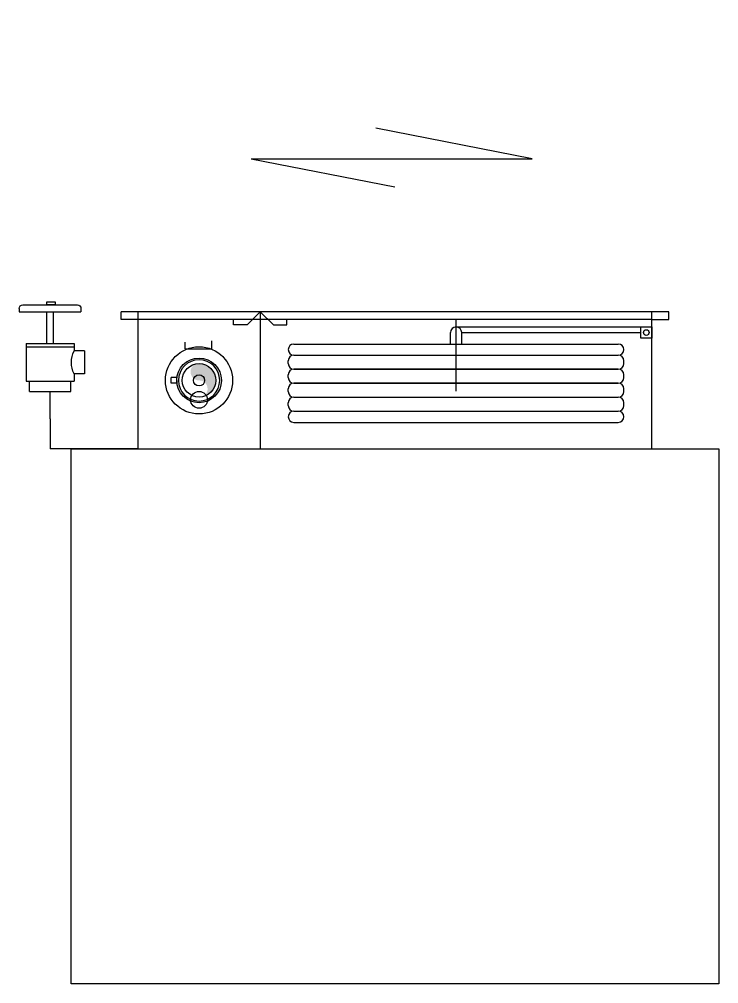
# Model space of a CAD drawing. Extents: x 2698 to 184165, y 3805 to 33846.
# Drawn here: x 162581.3 to 162683.3, y 30029 to 30169.7 of the extents above; entities that cross this region are included whole.
import ezdxf
from ezdxf.lldxf.tags import DXFTag

# ---------------------------------------------------------------- set-up
doc = ezdxf.new("R2010")
doc.units = 0
doc.header["$LTSCALE"] = 2
doc.layers.get('0').update_dxf_attribs({"color": 252, "linetype": 'CONTINUOUS'})
for name, color, linetype in [('_MCA-0', 7, 'CONTINUOUS'), ('_MCA-Y-ANA HAT-SU', 3, 'YANGIN_HATTI'), ('_MCA-Y-EKİPMAN', 3, 'CONTINUOUS'), ('_MCA-Y-YANGIN-VANASI', 7, 'CONTINUOUS'), ('Kolon', 52, 'CONTINUOUS'), ('Planogram', 252, 'CONTINUOUS')]:
    doc.layers.add(name, color=color, linetype=linetype)
doc.layers.add('_MCA-0-MIM', color=252, linetype='CONTINUOUS', lineweight=18)
doc.styles.add('_MCA-LT', font='txt.shx')
doc.styles.get("Standard").update_dxf_attribs({"font": 'arial.ttf'})
tags = doc.linetypes.add('YANGIN_HATTI', pattern='A,40,-4,["Y",_MCA-LT,S=8,R=0,X=0,Y=-4],-9.5', length=53.5).pattern_tags.tags
tags[6] = DXFTag(74, 10)

# ---------------------------------------------------------------- blocks, each defined once
blk = doc.blocks.new('ZEMİN KAT')
at = {"layer": 'Kolon'}
blk.add_lwpolyline([(170015.3793604366, 30029.03206762701), (170015.3793604366, 30107.03206762701), (170109.8793604366, 30107.03206762701), (170109.8793604366, 30029.03206762701)], close=True, dxfattribs=at)
for tag, p in [('PLN_ID', (172923.0705986883, 31560.20510298653)), ('FORMAT', (174194.7527334607, 31176.89567549942)), ('UNITE_SAYISI', (174194.946903451, 31176.65296312985)), ('PLANOGRAM_ADI', (174195.2761757137, 31176.24048965585)), ('GRUP', (174195.1125456964, 31176.44025706044)), ('PLN_ID', (173932.9621270021, 31088.79795842978)), ('FORMAT', (173764.0303026156, 30846.26923642746)), ('UNITE_SAYISI', (173764.2244726059, 30846.02652405789)), ('PLANOGRAM_ADI', (173764.5537448685, 30845.6140505839)), ('GRUP', (173764.3901148512, 30845.81381798848)), ('PLN_ID', (173765.4313628259, 30824.23161777183)), ('PLN_ID', (173999.9017190023, 30002.65638185903)), ('UNITE_SAYISI', (170580.7787419145, 29917.2411875387)), ('FORMAT', (170580.5845719242, 29917.48389990828)), ('GRUP', (170580.9443841598, 29917.02848146929)), ('PLANOGRAM_ADI', (170581.1080141771, 29916.82871406471)), ('PLN_ID', (170581.9856321345, 29895.44628125265)), ('FORMAT', (169488.7717249829, 29510.59038046534)), ('UNITE_SAYISI', (169488.9658949732, 29510.34766809577)), ('GRUP', (169489.1315372185, 29510.13496202636)), ('PLANOGRAM_ADI', (169489.2951672358, 29509.93519462178)), ('PLN_ID', (169490.1727851932, 29488.55276180971)), ('FORMAT', (173143.4120561037, 29324.40073953641)), ('UNITE_SAYISI', (173143.606226094, 29324.15802716684)), ('PLANOGRAM_ADI', (173143.9354983566, 29323.74555369284)), ('GRUP', (173143.7718683393, 29323.94532109742)), ('PLN_ID', (173144.813116314, 29302.36312088078))]:
    blk.add_attdef(tag, p, '', height=0.1619734869881105, rotation=35.4182347931844)
at = {"color": 252}
for tag, p in [('FORMAT', (173517.6264192943, 30361.88326951817)), ('UNITE_SAYISI', (173517.8205892846, 30361.6405571486)), ('GRUP', (173517.9862315299, 30361.42785107918)), ('PLANOGRAM_ADI', (173518.1498615472, 30361.2280836746)), ('PLN_ID', (173519.0274795046, 30339.84565086254)), ('FORMAT', (174014.7086183835, 29571.21587738205)), ('UNITE_SAYISI', (174014.9027883738, 29570.97316501247)), ('GRUP', (174015.0684306191, 29570.76045894306)), ('PLANOGRAM_ADI', (174015.2320606365, 29570.56069153848)), ('PLN_ID', (174016.1096785938, 29549.17825872642))]:
    blk.add_attdef(tag, p, '', height=0.1619734869881105, rotation=35.4182347931844, dxfattribs=at)
at = {"layer": 'Planogram'}
for tag, p, height, rotation in [('YUKSEKLIK', (172905.048512624, 31699.57273929168), 0.5, 180), ('YUKSEKLIK', (173410.048512624, 31699.57273929168), 0.5, 180), ('UZUNLUK', (172905.048512624, 31698.57273929168), 0.5, 180), ('UZUNLUK', (173410.048512624, 31698.57273929168), 0.5, 180), ('KULLANIM', (172905.048512624, 31696.57273929168), 0.5, 180), ('DERINLIK', (172905.048512624, 31697.57273929168), 0.5, 180), ('KULLANIM', (173410.048512624, 31696.57273929168), 0.5, 180), ('DERINLIK', (173410.048512624, 31697.57273929168), 0.5, 180), ('KULLANIM_SEKLI', (172905.048512624, 31695.57273929168), 0.5, 180), ('KULLANIM_SEKLI', (173410.048512624, 31695.57273929168), 0.5, 180), ('KAPAK', (172905.048512624, 31693.57273929168), 0.5, 180), ('YAPI', (172905.048512624, 31694.57273929168), 0.5, 180), ('KAPAK', (173410.048512624, 31693.57273929168), 0.5, 180), ('YAPI', (173410.048512624, 31694.57273929168), 0.5, 180), ('ALT_TANIM', (172905.048512624, 31692.57273929168), 0.5, 180), ('ALT_TANIM', (173410.048512624, 31692.57273929168), 0.5, 180), ('ALT_TIP', (172905.048512624, 31690.57273929168), 0.5, 180), ('TANIM', (172905.048512624, 31691.57273929168), 0.5, 180), ('ALT_TIP', (173410.048512624, 31690.57273929168), 0.5, 180), ('TANIM', (173410.048512624, 31691.57273929168), 0.5, 180), ('TIP', (172905.048512624, 31689.57273929168), 0.5, 180), ('TIP', (173410.048512624, 31689.57273929168), 0.5, 180), ('ALAN', (172905.048512624, 31688.57273929168), 0.5, 180), ('ALAN', (173410.048512624, 31688.57273929168), 0.5, 180), ('KILITLI', (172905.048512624, 31687.57273929168), 0.1, 180), ('KILITLI', (173410.048512624, 31687.57273929168), 0.1, 180), ('YUKSEKLIK', (173413.3907332091, 31616), 0.5, 270), ('UZUNLUK', (173414.3907332091, 31616), 0.5, 270), ('DERINLIK', (173415.3907332091, 31616), 0.5, 270), ('KULLANIM', (173416.3907332091, 31616), 0.5, 270), ('KULLANIM_SEKLI', (173417.3907332091, 31616), 0.5, 270), ('YAPI', (173418.3907332091, 31616), 0.5, 270), ('KAPAK', (173419.3907332091, 31616), 0.5, 270), ('ALT_TANIM', (173420.3907332091, 31616), 0.5, 270), ('TANIM', (173421.3907332091, 31616), 0.5, 270), ('ALT_TIP', (173422.3907332091, 31616), 0.5, 270), ('TIP', (173423.3907332091, 31616), 0.5, 270), ('ALAN', (173424.3907332091, 31616), 0.5, 270), ('KILITLI', (173425.3907332091, 31616), 0.1, 270), ('YUKSEKLIK', (173511.9797668744, 31599.42496370884), 0.5, 180), ('YUKSEKLIK', (174141.9797668744, 31599.42496370884), 0.5, 180), ('UZUNLUK', (173511.9797668744, 31598.42496370884), 0.5, 180), ('UZUNLUK', (174141.9797668744, 31598.42496370884), 0.5, 180), ('KULLANIM', (173511.9797668744, 31596.42496370884), 0.5, 180), ('DERINLIK', (173511.9797668744, 31597.42496370884), 0.5, 180), ('KULLANIM', (174141.9797668744, 31596.42496370884), 0.5, 180), ('DERINLIK', (174141.9797668744, 31597.42496370884), 0.5, 180), ('KULLANIM_SEKLI', (173511.9797668744, 31595.42496370884), 0.5, 180), ('KULLANIM_SEKLI', (174141.9797668744, 31595.42496370884), 0.5, 180), ('YAPI', (173511.9797668744, 31594.42496370884), 0.5, 180), ('YAPI', (174141.9797668744, 31594.42496370884), 0.5, 180), ('ALT_TANIM', (173511.9797668744, 31592.42496370884), 0.5, 180), ('KAPAK', (173511.9797668744, 31593.42496370884), 0.5, 180), ('ALT_TANIM', (174141.9797668744, 31592.42496370884), 0.5, 180), ('KAPAK', (174141.9797668744, 31593.42496370884), 0.5, 180), ('TANIM', (173511.9797668744, 31591.42496370884), 0.5, 180), ('TANIM', (174141.9797668744, 31591.42496370884), 0.5, 180), ('ALT_TIP', (173511.9797668744, 31590.42496370884), 0.5, 180), ('TIP', (173511.9797668744, 31589.42496370884), 0.5, 180), ('ALT_TIP', (174141.9797668744, 31590.42496370884), 0.5, 180), ('TIP', (174141.9797668744, 31589.42496370884), 0.5, 180), ('ALAN', (173511.9797668744, 31588.42496370884), 0.5, 180), ('ALAN', (174141.9797668744, 31588.42496370884), 0.5, 180), ('KILITLI', (173511.9797668744, 31587.42496370884), 0.1, 180), ('KILITLI', (174141.9797668744, 31587.42496370884), 0.1, 180), ('YUKSEKLIK', (173413.3907332091, 31517), 0.5, 270), ('UZUNLUK', (173414.3907332091, 31517), 0.5, 270), ('DERINLIK', (173415.3907332091, 31517), 0.5, 270), ('KULLANIM', (173416.3907332091, 31517), 0.5, 270), ('KULLANIM_SEKLI', (173417.3907332091, 31517), 0.5, 270), ('YAPI', (173418.3907332091, 31517), 0.5, 270), ('KAPAK', (173419.3907332091, 31517), 0.5, 270), ('ALT_TANIM', (173420.3907332091, 31517), 0.5, 270), ('TANIM', (173421.3907332091, 31517), 0.5, 270), ('ALT_TIP', (173422.3907332091, 31517), 0.5, 270), ('TIP', (173423.3907332091, 31517), 0.5, 270), ('ALAN', (173424.3907332091, 31517), 0.5, 270), ('KILITLI', (173425.3907332091, 31517), 0.1, 270), ('YUKSEKLIK', (174167.3238563715, 31514.10552433787), 0.5, 270), ('UZUNLUK', (174168.3238563715, 31514.10552433787), 0.5, 270), ('DERINLIK', (174169.3238563715, 31514.10552433787), 0.5, 270), ('KULLANIM', (174170.3238563715, 31514.10552433787), 0.5, 270), ('KULLANIM_SEKLI', (174171.3238563715, 31514.10552433787), 0.5, 270), ('YAPI', (174172.3238563715, 31514.10552433787), 0.5, 270), ('KAPAK', (174173.3238563715, 31514.10552433787), 0.5, 270), ('ALT_TANIM', (174174.3238563715, 31514.10552433787), 0.5, 270), ('TANIM', (174175.3238563715, 31514.10552433787), 0.5, 270), ('ALT_TIP', (174176.3238563715, 31514.10552433787), 0.5, 270), ('TIP', (174177.3238563715, 31514.10552433787), 0.5, 270), ('ALAN', (174178.3238563715, 31514.10552433787), 0.5, 270), ('KILITLI', (174179.3238563715, 31514.10552433787), 0.1, 270), ('KULLANIM_SEKLI', (174251.8965956631, 31259.10552433787), 0.5000000000000001, 90), ('ALT_TIP', (174246.8965956631, 31259.10552433787), 0.5000000000000001, 90), ('ALT_TANIM', (174248.8965956631, 31259.10552433787), 0.5000000000000001, 90), ('KULLANIM', (174252.8965956631, 31259.10552433787), 0.5000000000000001, 90), ('DERINLIK', (174253.8965956631, 31259.10552433787), 0.5000000000000001, 90), ('UZUNLUK', (174254.8965956631, 31259.10552433787), 0.5000000000000001, 90), ('YUKSEKLIK', (174255.8965956631, 31259.10552433787), 0.5000000000000001, 90), ('ALAN', (174244.8965956631, 31259.10552433787), 0.5000000000000001, 90), ('TANIM', (174247.8965956631, 31259.10552433787), 0.5000000000000001, 90), ('KAPAK', (174249.8965956631, 31259.10552433787), 0.5000000000000001, 90), ('YAPI', (174250.8965956631, 31259.10552433787), 0.5000000000000001, 90), ('KILITLI', (174243.8965956631, 31259.10552433787), 0.1, 90), ('TIP', (174245.8965956631, 31259.10552433787), 0.5000000000000001, 90), ('KULLANIM_SEKLI', (173992.3097820726, 30934.2412639456), 0.5000000000000001, 90), ('YUKSEKLIK', (173996.3097820726, 30934.2412639456), 0.5000000000000001, 90), ('ALT_TIP', (173987.3097820726, 30934.2412639456), 0.5000000000000001, 90), ('ALT_TANIM', (173989.3097820726, 30934.2412639456), 0.5000000000000001, 90), ('KULLANIM', (173993.3097820726, 30934.2412639456), 0.5000000000000001, 90), ('DERINLIK', (173994.3097820726, 30934.2412639456), 0.5000000000000001, 90), ('UZUNLUK', (173995.3097820726, 30934.2412639456), 0.5000000000000001, 90), ('ALAN', (173985.3097820726, 30934.2412639456), 0.5000000000000001, 90), ('TIP', (173986.3097820726, 30934.2412639456), 0.5000000000000001, 90), ('TANIM', (173988.3097820726, 30934.2412639456), 0.5000000000000001, 90), ('KAPAK', (173990.3097820726, 30934.2412639456), 0.5000000000000001, 90), ('YAPI', (173991.3097820726, 30934.2412639456), 0.5000000000000001, 90), ('YUKSEKLIK', (173907.7370427809, 30934.2412639456), 0.5, 270), ('UZUNLUK', (173908.7370427809, 30934.2412639456), 0.5, 270), ('DERINLIK', (173909.7370427809, 30934.2412639456), 0.5, 270), ('KULLANIM', (173910.7370427809, 30934.2412639456), 0.5, 270), ('KULLANIM_SEKLI', (173911.7370427809, 30934.2412639456), 0.5, 270), ('YAPI', (173912.7370427809, 30934.2412639456), 0.5, 270), ('KAPAK', (173913.7370427809, 30934.2412639456), 0.5, 270), ('ALT_TANIM', (173914.7370427809, 30934.2412639456), 0.5, 270), ('TANIM', (173915.7370427809, 30934.2412639456), 0.5, 270), ('ALT_TIP', (173916.7370427809, 30934.2412639456), 0.5, 270), ('TIP', (173917.7370427809, 30934.2412639456), 0.5, 270), ('ALAN', (173918.7370427809, 30934.2412639456), 0.5, 270), ('KILITLI', (173919.7370427809, 30934.2412639456), 0.1, 270), ('KILITLI', (173984.3097820726, 30934.2412639456), 0.1, 90), ('YUKSEKLIK', (169421.8066211448, 30001.88367344921), 0.5, 270), ('UZUNLUK', (169422.8066211448, 30001.88367344921), 0.5, 270), ('DERINLIK', (169423.8066211448, 30001.88367344921), 0.5, 270), ('KULLANIM', (169424.8066211448, 30001.88367344921), 0.5, 270), ('KULLANIM_SEKLI', (169425.8066211448, 30001.88367344921), 0.5, 270), ('YAPI', (169426.8066211448, 30001.88367344921), 0.5, 270), ('KAPAK', (169427.8066211448, 30001.88367344921), 0.5, 270), ('ALT_TANIM', (169428.8066211448, 30001.88367344921), 0.5, 270), ('TANIM', (169429.8066211448, 30001.88367344921), 0.5, 270), ('ALT_TIP', (169430.8066211448, 30001.88367344921), 0.5, 270), ('TIP', (169431.8066211448, 30001.88367344921), 0.5, 270), ('ALAN', (169432.8066211448, 30001.88367344921), 0.5, 270), ('KILITLI', (169433.8066211448, 30001.88367344921), 0.1, 270), ('YUKSEKLIK', (169420.3793604365, 29996.88367344921), 0.5, 270), ('UZUNLUK', (169421.3793604365, 29996.88367344921), 0.5, 270), ('DERINLIK', (169422.3793604365, 29996.88367344921), 0.5, 270), ('KULLANIM', (169423.3793604365, 29996.88367344921), 0.5, 270), ('KULLANIM_SEKLI', (169424.3793604365, 29996.88367344921), 0.5, 270), ('YAPI', (169425.3793604365, 29996.88367344921), 0.5, 270), ('KAPAK', (169426.3793604365, 29996.88367344921), 0.5, 270), ('ALT_TANIM', (169427.3793604365, 29996.88367344921), 0.5, 270), ('TANIM', (169428.3793604365, 29996.88367344921), 0.5, 270), ('ALT_TIP', (169429.3793604365, 29996.88367344921), 0.5, 270), ('TIP', (169430.3793604365, 29996.88367344921), 0.5, 270), ('ALAN', (169431.3793604365, 29996.88367344921), 0.5, 270), ('KILITLI', (169432.3793604365, 29996.88367344921), 0.1, 270), ('YUKSEKLIK', (169420.3793604365, 29746.88367344921), 0.5, 270), ('UZUNLUK', (169421.3793604365, 29746.88367344921), 0.5, 270), ('DERINLIK', (169422.3793604365, 29746.88367344921), 0.5, 270), ('KULLANIM', (169423.3793604365, 29746.88367344921), 0.5, 270), ('KULLANIM_SEKLI', (169424.3793604365, 29746.88367344921), 0.5, 270), ('YAPI', (169425.3793604365, 29746.88367344921), 0.5, 270), ('KAPAK', (169426.3793604365, 29746.88367344921), 0.5, 270), ('ALT_TANIM', (169427.3793604365, 29746.88367344921), 0.5, 270), ('TANIM', (169428.3793604365, 29746.88367344921), 0.5, 270), ('ALT_TIP', (169429.3793604365, 29746.88367344921), 0.5, 270), ('TIP', (169430.3793604365, 29746.88367344921), 0.5, 270), ('ALAN', (169431.3793604365, 29746.88367344921), 0.5, 270), ('KILITLI', (169432.3793604365, 29746.88367344921), 0.1, 270), ('YUKSEKLIK', (169421.8066211448, 29496.88367344921), 0.5, 270), ('UZUNLUK', (169422.8066211448, 29496.88367344921), 0.5, 270), ('DERINLIK', (169423.8066211448, 29496.88367344921), 0.5, 270), ('KULLANIM', (169424.8066211448, 29496.88367344921), 0.5, 270), ('KULLANIM_SEKLI', (169425.8066211448, 29496.88367344921), 0.5, 270), ('YAPI', (169426.8066211448, 29496.88367344921), 0.5, 270), ('KAPAK', (169427.8066211448, 29496.88367344921), 0.5, 270), ('ALT_TANIM', (169428.8066211448, 29496.88367344921), 0.5, 270), ('TANIM', (169429.8066211448, 29496.88367344921), 0.5, 270), ('ALT_TIP', (169430.8066211448, 29496.88367344921), 0.5, 270), ('TIP', (169431.8066211448, 29496.88367344921), 0.5, 270), ('ALAN', (169432.8066211448, 29496.88367344921), 0.5, 270), ('KILITLI', (169433.8066211448, 29496.88367344921), 0.1, 270)]:
    blk.add_attdef(tag, p, '', height=height, rotation=rotation, dxfattribs=at)
for tag, p, height in [('KILITLI', (173761.9797668744, 31527.63163483741), 0.1), ('ALAN', (173761.9797668744, 31526.63163483741), 0.5), ('TIP', (173761.9797668744, 31525.63163483741), 0.5), ('ALT_TIP', (173761.9797668744, 31524.63163483741), 0.5), ('TANIM', (173761.9797668744, 31523.63163483741), 0.5), ('ALAN', (173511.9797668744, 31521.85222441717), 0.5), ('KILITLI', (173511.9797668744, 31522.85222441717), 0.1), ('ALT_TANIM', (173761.9797668744, 31522.63163483741), 0.5), ('KAPAK', (173761.9797668744, 31521.63163483741), 0.5), ('TIP', (173511.9797668744, 31520.85222441717), 0.5), ('YAPI', (173761.9797668744, 31520.63163483741), 0.5), ('ALT_TIP', (173511.9797668744, 31519.85222441717), 0.5), ('TANIM', (173511.9797668744, 31518.85222441717), 0.5), ('KULLANIM_SEKLI', (173761.9797668744, 31519.63163483741), 0.5), ('KULLANIM', (173761.9797668744, 31518.63163483741), 0.5), ('ALT_TANIM', (173511.9797668744, 31517.85222441717), 0.5), ('DERINLIK', (173761.9797668744, 31517.63163483741), 0.5), ('YAPI', (173511.9797668744, 31515.85222441717), 0.5), ('KAPAK', (173511.9797668744, 31516.85222441717), 0.5), ('UZUNLUK', (173761.9797668744, 31516.63163483741), 0.5), ('KULLANIM_SEKLI', (173511.9797668744, 31514.85222441717), 0.5), ('YUKSEKLIK', (173761.9797668744, 31515.63163483741), 0.5), ('KULLANIM', (173511.9797668744, 31513.85222441717), 0.5), ('UZUNLUK', (173511.9797668744, 31511.85222441717), 0.5), ('DERINLIK', (173511.9797668744, 31512.85222441717), 0.5), ('YUKSEKLIK', (173511.9797668744, 31510.85222441717), 0.5), ('ALAN', (173279.2736419121, 29266.90663467766), 0.5), ('KILITLI', (173279.2736419121, 29267.90663467766), 0.1), ('TIP', (173279.2736419121, 29265.90663467766), 0.5), ('ALT_TIP', (173279.2736419121, 29264.90663467766), 0.5), ('TANIM', (173279.2736419121, 29263.90663467766), 0.5), ('ALT_TANIM', (173279.2736419121, 29262.90663467766), 0.5), ('YAPI', (173279.2736419121, 29260.90663467766), 0.5), ('KAPAK', (173279.2736419121, 29261.90663467766), 0.5), ('KULLANIM_SEKLI', (173279.2736419121, 29259.90663467766), 0.5), ('KULLANIM', (173279.2736419121, 29258.90663467766), 0.5), ('UZUNLUK', (173279.2736419121, 29256.90663467766), 0.5), ('DERINLIK', (173279.2736419121, 29257.90663467766), 0.5), ('YUKSEKLIK', (173279.2736419121, 29255.90663467766), 0.5)]:
    blk.add_attdef(tag, p, '', height=height, dxfattribs=at)
at = {"layer": 'Planogram', "color": 252}
for tag, p, height in [('KILITLI', (173023.2529725994, 31230.95932833532), 0.1), ('KILITLI', (173383.3793604366, 31230.95932833533), 0.1), ('ALAN', (173023.2529725994, 31229.95932833532), 0.5), ('TIP', (173023.2529725994, 31228.95932833532), 0.5), ('ALAN', (173383.3793604366, 31229.95932833533), 0.5), ('TIP', (173383.3793604366, 31228.95932833533), 0.5), ('ALT_TIP', (173023.2529725994, 31227.95932833532), 0.5), ('ALT_TIP', (173383.3793604366, 31227.95932833533), 0.5), ('ALT_TANIM', (173023.2529725994, 31225.95932833532), 0.5), ('TANIM', (173023.2529725994, 31226.95932833532), 0.5), ('ALT_TANIM', (173383.3793604366, 31225.95932833533), 0.5), ('TANIM', (173383.3793604366, 31226.95932833533), 0.5), ('KAPAK', (173023.2529725994, 31224.95932833532), 0.5), ('KAPAK', (173383.3793604366, 31224.95932833533), 0.5), ('YAPI', (173023.2529725994, 31223.95932833532), 0.5), ('YAPI', (173383.3793604366, 31223.95932833533), 0.5), ('KULLANIM_SEKLI', (173023.2529725994, 31222.95932833532), 0.5), ('KULLANIM', (173023.2529725994, 31221.95932833532), 0.5), ('KULLANIM_SEKLI', (173383.3793604366, 31222.95932833533), 0.5), ('KULLANIM', (173383.3793604366, 31221.95932833533), 0.5), ('DERINLIK', (173023.2529725994, 31220.95932833532), 0.5), ('DERINLIK', (173383.3793604366, 31220.95932833533), 0.5), ('YUKSEKLIK', (173023.2529725994, 31218.95932833532), 0.5), ('UZUNLUK', (173023.2529725994, 31219.95932833532), 0.5), ('YUKSEKLIK', (173383.3793604366, 31218.95932833533), 0.5), ('UZUNLUK', (173383.3793604366, 31219.95932833533), 0.5), ('KILITLI', (173023.2529725994, 30404.95932833532), 0.1), ('ALAN', (173023.2529725994, 30403.95932833532), 0.5), ('ALT_TIP', (173023.2529725994, 30401.95932833532), 0.5), ('TIP', (173023.2529725994, 30402.95932833532), 0.5), ('TANIM', (173023.2529725994, 30400.95932833532), 0.5), ('ALT_TANIM', (173023.2529725994, 30399.95932833532), 0.5), ('KAPAK', (173023.2529725994, 30398.95932833532), 0.5), ('YAPI', (173023.2529725994, 30397.95932833532), 0.5), ('KULLANIM_SEKLI', (173023.2529725994, 30396.95932833532), 0.5), ('KULLANIM', (173023.2529725994, 30395.95932833532), 0.5), ('DERINLIK', (173023.2529725994, 30394.95932833532), 0.5), ('UZUNLUK', (173023.2529725994, 30393.95932833532), 0.5), ('YUKSEKLIK', (173023.2529725994, 30392.95932833532), 0.5), ('ALAN', (173385.2529725994, 30353.95932833533), 0.5), ('KILITLI', (173385.2529725994, 30354.95932833533), 0.1), ('TIP', (173385.2529725994, 30352.95932833533), 0.5), ('ALT_TIP', (173385.2529725994, 30351.95932833533), 0.5), ('TANIM', (173385.2529725994, 30350.95932833533), 0.5), ('ALT_TANIM', (173385.2529725994, 30349.95932833533), 0.5), ('KAPAK', (173385.2529725994, 30348.95932833533), 0.5), ('YAPI', (173385.2529725994, 30347.95932833533), 0.5), ('KULLANIM_SEKLI', (173385.2529725994, 30346.95932833533), 0.5), ('KULLANIM', (173385.2529725994, 30345.95932833533), 0.5), ('UZUNLUK', (173385.2529725994, 30343.95932833533), 0.5), ('DERINLIK', (173385.2529725994, 30344.95932833533), 0.5), ('YUKSEKLIK', (173385.2529725994, 30342.95932833533), 0.5)]:
    blk.add_attdef(tag, p, '', height=height, dxfattribs=at)
for tag, p, height, rotation in [('YUKSEKLIK', (173386.6802333078, 31217.53206762701), 0.5, 270), ('UZUNLUK', (173387.6802333078, 31217.53206762701), 0.5, 270), ('DERINLIK', (173388.6802333078, 31217.53206762701), 0.5, 270), ('KULLANIM', (173389.6802333078, 31217.53206762701), 0.5, 270), ('KULLANIM_SEKLI', (173390.6802333078, 31217.53206762701), 0.5, 270), ('YAPI', (173391.6802333078, 31217.53206762701), 0.5, 270), ('KAPAK', (173392.6802333078, 31217.53206762701), 0.5, 270), ('ALT_TANIM', (173393.6802333078, 31217.53206762701), 0.5, 270), ('TANIM', (173394.6802333078, 31217.53206762701), 0.5, 270), ('ALT_TIP', (173395.6802333078, 31217.53206762701), 0.5, 270), ('TIP', (173396.6802333078, 31217.53206762701), 0.5, 270), ('ALAN', (173397.6802333078, 31217.53206762701), 0.5, 270), ('KILITLI', (173398.6802333078, 31217.53206762701), 0.1, 270), ('KULLANIM_SEKLI', (173103.8257118911, 31032.532067627), 0.5000000000000001, 90), ('KULLANIM_SEKLI', (173202.8257118911, 31032.532067627), 0.5000000000000001, 90), ('ALT_TIP', (173098.8257118911, 31032.532067627), 0.5000000000000001, 90), ('ALT_TANIM', (173100.8257118911, 31032.532067627), 0.5000000000000001, 90), ('KULLANIM', (173104.8257118911, 31032.532067627), 0.5000000000000001, 90), ('DERINLIK', (173105.8257118911, 31032.532067627), 0.5000000000000001, 90), ('UZUNLUK', (173106.8257118911, 31032.532067627), 0.5000000000000001, 90), ('YUKSEKLIK', (173107.8257118911, 31032.532067627), 0.5000000000000001, 90), ('ALT_TIP', (173197.8257118911, 31032.532067627), 0.5000000000000001, 90), ('ALT_TANIM', (173199.8257118911, 31032.532067627), 0.5000000000000001, 90), ('KULLANIM', (173203.8257118911, 31032.532067627), 0.5000000000000001, 90), ('DERINLIK', (173204.8257118911, 31032.532067627), 0.5000000000000001, 90), ('UZUNLUK', (173205.8257118911, 31032.532067627), 0.5000000000000001, 90), ('YUKSEKLIK', (173206.8257118911, 31032.532067627), 0.5000000000000001, 90), ('ALAN', (173096.8257118911, 31032.532067627), 0.5000000000000001, 90), ('TANIM', (173099.8257118911, 31032.532067627), 0.5000000000000001, 90), ('KAPAK', (173101.8257118911, 31032.532067627), 0.5000000000000001, 90), ('YAPI', (173102.8257118911, 31032.532067627), 0.5000000000000001, 90), ('ALAN', (173195.8257118911, 31032.532067627), 0.5000000000000001, 90), ('TANIM', (173198.8257118911, 31032.532067627), 0.5000000000000001, 90), ('KAPAK', (173200.8257118911, 31032.532067627), 0.5000000000000001, 90), ('YAPI', (173201.8257118911, 31032.532067627), 0.5000000000000001, 90), ('KILITLI', (173095.8257118911, 31032.532067627), 0.1, 90), ('TIP', (173097.8257118911, 31032.532067627), 0.5000000000000001, 90), ('KILITLI', (173194.8257118911, 31032.532067627), 0.1, 90), ('TIP', (173196.8257118911, 31032.532067627), 0.5000000000000001, 90), ('YUKSEKLIK', (173386.6802333078, 31007.53206762701), 0.5, 270), ('UZUNLUK', (173387.6802333078, 31007.53206762701), 0.5, 270), ('DERINLIK', (173388.6802333078, 31007.53206762701), 0.5, 270), ('KULLANIM', (173389.6802333078, 31007.53206762701), 0.5, 270), ('KULLANIM_SEKLI', (173390.6802333078, 31007.53206762701), 0.5, 270), ('YAPI', (173391.6802333078, 31007.53206762701), 0.5, 270), ('KAPAK', (173392.6802333078, 31007.53206762701), 0.5, 270), ('ALT_TANIM', (173393.6802333078, 31007.53206762701), 0.5, 270), ('TANIM', (173394.6802333078, 31007.53206762701), 0.5, 270), ('ALT_TIP', (173395.6802333078, 31007.53206762701), 0.5, 270), ('TIP', (173396.6802333078, 31007.53206762701), 0.5, 270), ('ALAN', (173397.6802333078, 31007.53206762701), 0.5, 270), ('KILITLI', (173398.6802333078, 31007.53206762701), 0.1, 270), ('KULLANIM_SEKLI', (173564.8257118911, 30868.53206762701), 0.5000000000000001, 90), ('ALT_TANIM', (173561.8257118911, 30868.53206762701), 0.5000000000000001, 90), ('KULLANIM', (173565.8257118911, 30868.53206762701), 0.5000000000000001, 90), ('YUKSEKLIK', (173568.8257118911, 30868.53206762701), 0.5000000000000001, 90), ('ALT_TIP', (173559.8257118911, 30868.53206762701), 0.5000000000000001, 90), ('TANIM', (173560.8257118911, 30868.53206762701), 0.5000000000000001, 90), ('KAPAK', (173562.8257118911, 30868.53206762701), 0.5000000000000001, 90), ('DERINLIK', (173566.8257118911, 30868.53206762701), 0.5000000000000001, 90), ('UZUNLUK', (173567.8257118911, 30868.53206762701), 0.5000000000000001, 90), ('ALAN', (173557.8257118911, 30868.53206762701), 0.5000000000000001, 90), ('TIP', (173558.8257118911, 30868.53206762701), 0.5000000000000001, 90), ('YAPI', (173563.8257118911, 30868.53206762701), 0.5000000000000001, 90), ('YUKSEKLIK', (173485.6802333078, 30868.53206762701), 0.5, 270), ('UZUNLUK', (173486.6802333078, 30868.53206762701), 0.5, 270), ('DERINLIK', (173487.6802333078, 30868.53206762701), 0.5, 270), ('KULLANIM', (173488.6802333078, 30868.53206762701), 0.5, 270), ('KULLANIM_SEKLI', (173489.6802333078, 30868.53206762701), 0.5, 270), ('YAPI', (173490.6802333078, 30868.53206762701), 0.5, 270), ('KAPAK', (173491.6802333078, 30868.53206762701), 0.5, 270), ('ALT_TANIM', (173492.6802333078, 30868.53206762701), 0.5, 270), ('TANIM', (173493.6802333078, 30868.53206762701), 0.5, 270), ('ALT_TIP', (173494.6802333078, 30868.53206762701), 0.5, 270), ('TIP', (173495.6802333078, 30868.53206762701), 0.5, 270), ('ALAN', (173496.6802333078, 30868.53206762701), 0.5, 270), ('KILITLI', (173497.6802333078, 30868.53206762701), 0.1, 270), ('KILITLI', (173556.8257118911, 30868.53206762701), 0.1, 90), ('KULLANIM_SEKLI', (173103.8257118911, 30847.532067627), 0.5000000000000001, 90), ('KULLANIM_SEKLI', (173202.8257118911, 30847.532067627), 0.5000000000000001, 90), ('ALT_TANIM', (173100.8257118911, 30847.532067627), 0.5000000000000001, 90), ('KULLANIM', (173104.8257118911, 30847.532067627), 0.5000000000000001, 90), ('YUKSEKLIK', (173107.8257118911, 30847.532067627), 0.5000000000000001, 90), ('ALT_TANIM', (173199.8257118911, 30847.532067627), 0.5000000000000001, 90), ('KULLANIM', (173203.8257118911, 30847.532067627), 0.5000000000000001, 90), ('YUKSEKLIK', (173206.8257118911, 30847.532067627), 0.5000000000000001, 90), ('ALT_TIP', (173098.8257118911, 30847.532067627), 0.5000000000000001, 90), ('TANIM', (173099.8257118911, 30847.532067627), 0.5000000000000001, 90), ('KAPAK', (173101.8257118911, 30847.532067627), 0.5000000000000001, 90), ('DERINLIK', (173105.8257118911, 30847.532067627), 0.5000000000000001, 90), ('UZUNLUK', (173106.8257118911, 30847.532067627), 0.5000000000000001, 90), ('ALT_TIP', (173197.8257118911, 30847.532067627), 0.5000000000000001, 90), ('TANIM', (173198.8257118911, 30847.532067627), 0.5000000000000001, 90), ('KAPAK', (173200.8257118911, 30847.532067627), 0.5000000000000001, 90), ('DERINLIK', (173204.8257118911, 30847.532067627), 0.5000000000000001, 90), ('UZUNLUK', (173205.8257118911, 30847.532067627), 0.5000000000000001, 90), ('ALAN', (173096.8257118911, 30847.532067627), 0.5000000000000001, 90), ('TIP', (173097.8257118911, 30847.532067627), 0.5000000000000001, 90), ('YAPI', (173102.8257118911, 30847.532067627), 0.5000000000000001, 90), ('ALAN', (173195.8257118911, 30847.532067627), 0.5000000000000001, 90), ('TIP', (173196.8257118911, 30847.532067627), 0.5000000000000001, 90), ('YAPI', (173201.8257118911, 30847.532067627), 0.5000000000000001, 90), ('KILITLI', (173095.8257118911, 30847.532067627), 0.1, 90), ('KILITLI', (173194.8257118911, 30847.532067627), 0.1, 90), ('KULLANIM_SEKLI', (173103.8257118911, 30662.532067627), 0.5000000000000001, 90), ('KULLANIM_SEKLI', (173202.8257118911, 30662.532067627), 0.5000000000000001, 90), ('ALT_TIP', (173098.8257118911, 30662.532067627), 0.5000000000000001, 90), ('ALT_TANIM', (173100.8257118911, 30662.532067627), 0.5000000000000001, 90), ('KULLANIM', (173104.8257118911, 30662.532067627), 0.5000000000000001, 90), ('DERINLIK', (173105.8257118911, 30662.532067627), 0.5000000000000001, 90), ('UZUNLUK', (173106.8257118911, 30662.532067627), 0.5000000000000001, 90), ('YUKSEKLIK', (173107.8257118911, 30662.532067627), 0.5000000000000001, 90), ('ALT_TIP', (173197.8257118911, 30662.532067627), 0.5000000000000001, 90), ('ALT_TANIM', (173199.8257118911, 30662.532067627), 0.5000000000000001, 90), ('KULLANIM', (173203.8257118911, 30662.532067627), 0.5000000000000001, 90), ('DERINLIK', (173204.8257118911, 30662.532067627), 0.5000000000000001, 90), ('UZUNLUK', (173205.8257118911, 30662.532067627), 0.5000000000000001, 90), ('YUKSEKLIK', (173206.8257118911, 30662.532067627), 0.5000000000000001, 90), ('ALAN', (173096.8257118911, 30662.532067627), 0.5000000000000001, 90), ('TANIM', (173099.8257118911, 30662.532067627), 0.5000000000000001, 90), ('KAPAK', (173101.8257118911, 30662.532067627), 0.5000000000000001, 90), ('YAPI', (173102.8257118911, 30662.532067627), 0.5000000000000001, 90), ('ALAN', (173195.8257118911, 30662.532067627), 0.5000000000000001, 90), ('TANIM', (173198.8257118911, 30662.532067627), 0.5000000000000001, 90), ('KAPAK', (173200.8257118911, 30662.532067627), 0.5000000000000001, 90), ('YAPI', (173201.8257118911, 30662.532067627), 0.5000000000000001, 90), ('KILITLI', (173095.8257118911, 30662.532067627), 0.1, 90), ('TIP', (173097.8257118911, 30662.532067627), 0.5000000000000001, 90), ('KILITLI', (173194.8257118911, 30662.532067627), 0.1, 90), ('TIP', (173196.8257118911, 30662.532067627), 0.5000000000000001, 90), ('YUKSEKLIK', (173485.6802333078, 30658.53206762701), 0.5, 270), ('UZUNLUK', (173486.6802333078, 30658.53206762701), 0.5, 270), ('DERINLIK', (173487.6802333078, 30658.53206762701), 0.5, 270), ('KULLANIM', (173488.6802333078, 30658.53206762701), 0.5, 270), ('KULLANIM_SEKLI', (173489.6802333078, 30658.53206762701), 0.5, 270), ('YAPI', (173490.6802333078, 30658.53206762701), 0.5, 270), ('KAPAK', (173491.6802333078, 30658.53206762701), 0.5, 270), ('ALT_TANIM', (173492.6802333078, 30658.53206762701), 0.5, 270), ('TANIM', (173493.6802333078, 30658.53206762701), 0.5, 270), ('ALT_TIP', (173494.6802333078, 30658.53206762701), 0.5, 270), ('TIP', (173495.6802333078, 30658.53206762701), 0.5, 270), ('ALAN', (173496.6802333078, 30658.53206762701), 0.5, 270), ('KILITLI', (173497.6802333078, 30658.53206762701), 0.1, 270), ('KULLANIM_SEKLI', (173465.8257118911, 30612.53206762701), 0.5000000000000001, 90), ('ALT_TANIM', (173462.8257118911, 30612.53206762701), 0.5000000000000001, 90), ('KULLANIM', (173466.8257118911, 30612.53206762701), 0.5000000000000001, 90), ('YUKSEKLIK', (173469.8257118911, 30612.53206762701), 0.5000000000000001, 90), ('ALT_TIP', (173460.8257118911, 30612.53206762701), 0.5000000000000001, 90), ('TANIM', (173461.8257118911, 30612.53206762701), 0.5000000000000001, 90), ('KAPAK', (173463.8257118911, 30612.53206762701), 0.5000000000000001, 90), ('DERINLIK', (173467.8257118911, 30612.53206762701), 0.5000000000000001, 90), ('UZUNLUK', (173468.8257118911, 30612.53206762701), 0.5000000000000001, 90), ('ALAN', (173458.8257118911, 30612.53206762701), 0.5000000000000001, 90), ('TIP', (173459.8257118911, 30612.53206762701), 0.5000000000000001, 90), ('YAPI', (173464.8257118911, 30612.53206762701), 0.5000000000000001, 90), ('KILITLI', (173457.8257118911, 30612.53206762701), 0.1, 90), ('KULLANIM_SEKLI', (173103.8257118911, 30477.532067627), 0.5000000000000001, 90), ('KULLANIM_SEKLI', (173202.8257118911, 30477.532067627), 0.5000000000000001, 90), ('ALT_TANIM', (173100.8257118911, 30477.532067627), 0.5000000000000001, 90), ('KULLANIM', (173104.8257118911, 30477.532067627), 0.5000000000000001, 90), ('YUKSEKLIK', (173107.8257118911, 30477.532067627), 0.5000000000000001, 90), ('ALT_TANIM', (173199.8257118911, 30477.532067627), 0.5000000000000001, 90), ('KULLANIM', (173203.8257118911, 30477.532067627), 0.5000000000000001, 90), ('YUKSEKLIK', (173206.8257118911, 30477.532067627), 0.5000000000000001, 90), ('ALT_TIP', (173098.8257118911, 30477.532067627), 0.5000000000000001, 90), ('TANIM', (173099.8257118911, 30477.532067627), 0.5000000000000001, 90), ('KAPAK', (173101.8257118911, 30477.532067627), 0.5000000000000001, 90), ('DERINLIK', (173105.8257118911, 30477.532067627), 0.5000000000000001, 90), ('UZUNLUK', (173106.8257118911, 30477.532067627), 0.5000000000000001, 90), ('ALT_TIP', (173197.8257118911, 30477.532067627), 0.5000000000000001, 90), ('TANIM', (173198.8257118911, 30477.532067627), 0.5000000000000001, 90), ('KAPAK', (173200.8257118911, 30477.532067627), 0.5000000000000001, 90), ('DERINLIK', (173204.8257118911, 30477.532067627), 0.5000000000000001, 90), ('UZUNLUK', (173205.8257118911, 30477.532067627), 0.5000000000000001, 90), ('ALAN', (173096.8257118911, 30477.532067627), 0.5000000000000001, 90), ('TIP', (173097.8257118911, 30477.532067627), 0.5000000000000001, 90), ('YAPI', (173102.8257118911, 30477.532067627), 0.5000000000000001, 90), ('ALAN', (173195.8257118911, 30477.532067627), 0.5000000000000001, 90), ('TIP', (173196.8257118911, 30477.532067627), 0.5000000000000001, 90), ('YAPI', (173201.8257118911, 30477.532067627), 0.5000000000000001, 90), ('KILITLI', (173095.8257118911, 30477.532067627), 0.1, 90), ('KILITLI', (173194.8257118911, 30477.532067627), 0.1, 90), ('KULLANIM_SEKLI', (173465.8257118911, 30427.53206762701), 0.5000000000000001, 90), ('ALT_TIP', (173460.8257118911, 30427.53206762701), 0.5000000000000001, 90), ('ALT_TANIM', (173462.8257118911, 30427.53206762701), 0.5000000000000001, 90), ('KULLANIM', (173466.8257118911, 30427.53206762701), 0.5000000000000001, 90), ('DERINLIK', (173467.8257118911, 30427.53206762701), 0.5000000000000001, 90), ('UZUNLUK', (173468.8257118911, 30427.53206762701), 0.5000000000000001, 90), ('YUKSEKLIK', (173469.8257118911, 30427.53206762701), 0.5000000000000001, 90), ('ALAN', (173458.8257118911, 30427.53206762701), 0.5000000000000001, 90), ('TANIM', (173461.8257118911, 30427.53206762701), 0.5000000000000001, 90), ('KAPAK', (173463.8257118911, 30427.53206762701), 0.5000000000000001, 90), ('YAPI', (173464.8257118911, 30427.53206762701), 0.5000000000000001, 90), ('KILITLI', (173457.8257118911, 30427.53206762701), 0.1, 90), ('TIP', (173459.8257118911, 30427.53206762701), 0.5000000000000001, 90), ('YUKSEKLIK', (173408.0903790138, 29970.53980363279), 0.5, 270), ('UZUNLUK', (173409.0903790138, 29970.53980363279), 0.5, 270), ('DERINLIK', (173410.0903790138, 29970.53980363279), 0.5, 270), ('KULLANIM', (173411.0903790138, 29970.53980363279), 0.5, 270), ('KULLANIM_SEKLI', (173412.0903790138, 29970.53980363279), 0.5, 270), ('YAPI', (173413.0903790138, 29970.53980363279), 0.5, 270), ('KAPAK', (173414.0903790138, 29970.53980363279), 0.5, 270), ('ALT_TANIM', (173415.0903790138, 29970.53980363279), 0.5, 270), ('TANIM', (173416.0903790138, 29970.53980363279), 0.5, 270), ('ALT_TIP', (173417.0903790138, 29970.53980363279), 0.5, 270), ('TIP', (173418.0903790138, 29970.53980363279), 0.5, 270), ('ALAN', (173419.0903790138, 29970.53980363279), 0.5, 270), ('KILITLI', (173420.0903790138, 29970.53980363279), 0.1, 270), ('YUKSEKLIK', (173494.0903790138, 29970.53980363279), 0.5, 270), ('UZUNLUK', (173495.0903790138, 29970.53980363279), 0.5, 270), ('DERINLIK', (173496.0903790138, 29970.53980363279), 0.5, 270), ('KULLANIM', (173497.0903790138, 29970.53980363279), 0.5, 270), ('KULLANIM_SEKLI', (173498.0903790138, 29970.53980363279), 0.5, 270), ('YAPI', (173499.0903790138, 29970.53980363279), 0.5, 270), ('KAPAK', (173500.0903790138, 29970.53980363279), 0.5, 270), ('ALT_TANIM', (173501.0903790138, 29970.53980363279), 0.5, 270), ('TANIM', (173502.0903790138, 29970.53980363279), 0.5, 270), ('ALT_TIP', (173503.0903790138, 29970.53980363279), 0.5, 270), ('TIP', (173504.0903790138, 29970.53980363279), 0.5, 270), ('ALAN', (173505.0903790138, 29970.53980363279), 0.5, 270), ('KILITLI', (173506.0903790138, 29970.53980363279), 0.1, 270), ('KULLANIM_SEKLI', (174064.449000621, 29449.65481309137), 0.5000000000000001, 90), ('ALT_TANIM', (174061.449000621, 29449.65481309137), 0.5000000000000001, 90), ('KULLANIM', (174065.449000621, 29449.65481309137), 0.5000000000000001, 90), ('DERINLIK', (174066.449000621, 29449.65481309137), 0.5000000000000001, 90), ('UZUNLUK', (174067.449000621, 29449.65481309137), 0.5000000000000001, 90), ('YUKSEKLIK', (174068.449000621, 29449.65481309137), 0.5000000000000001, 90), ('ALAN', (174057.449000621, 29449.65481309137), 0.5000000000000001, 90), ('ALT_TIP', (174059.449000621, 29449.65481309137), 0.5000000000000001, 90), ('TANIM', (174060.449000621, 29449.65481309137), 0.5000000000000001, 90), ('KAPAK', (174062.449000621, 29449.65481309137), 0.5000000000000001, 90), ('YAPI', (174063.449000621, 29449.65481309137), 0.5000000000000001, 90), ('KILITLI', (174056.449000621, 29449.65481309137), 0.1, 90), ('TIP', (174058.449000621, 29449.65481309137), 0.5000000000000001, 90)]:
    blk.add_attdef(tag, p, '', height=height, rotation=rotation, dxfattribs=at)
blk = doc.blocks.new('_MCA-Y-YANGIN DOLABI')
at = {"layer": '_MCA-Y-EKİPMAN', "color": 2}
for p, q in [((20.02197117759351, 42.33123115135459), (-2.763726095767197, 46.79806082977666)), ((-20.95956764944276, 42.33123115135459), (20.02197117759351, 42.33123115135459)), ((-20.95956764944276, 42.33123115135459), (-9.094947017729282e-11, 38.2528200219931))]:
    blk.add_line(p, q, dxfattribs=at)
at = {"layer": '_MCA-Y-EKİPMAN'}
for p, q in [((39.94897959184891, 20), (-39.9489795917616, 20)), ((-39.9489795917616, 18.89172810068339), (-39.9489795917616, 20)), ((-37.49999999995634, 20), (-37.49999999995634, 0)), ((-19.64285714285506, 20), (-21.5527531196567, 18.0901040231729)), ((-19.64285714285506, 20), (-19.64285714285506, 0)), ((-19.64285714285506, 20), (-17.73296116596612, 18.0901040231729)), ((37.49999999995634, 0), (37.49999999995634, 20)), ((39.94897959184891, 18.89172810068339), (39.94897959184891, 20)), ((-37.49999999995634, 18.89172810068339), (-39.9489795917616, 18.89172810068339)), ((37.49999999995634, 18.89172810068339), (-37.49999999995634, 18.89172810068339)), ((-23.53097142693878, 18.0901040231729), (-23.53097142693878, 18.89172810068339)), ((-15.75474285865494, 18.0901040231729), (-15.75474285865494, 18.89172810068339)), ((8.928571428565192, 8.453807189929648), (8.928571428565192, 18.89172810068339)), ((37.49999999995634, 18.89172810068339), (39.94897959184891, 18.89172810068339)), ((-21.5527531196567, 18.0901040231729), (-23.53097142693878, 18.0901040231729)), ((-17.73296116596612, 18.0901040231729), (-15.75474285865494, 18.0901040231729)), ((8.112244898060453, 15.30612244897929), (8.112244898060453, 16.98263459261943)), ((8.928571428565192, 17.79896112324059), (8.928571428565192, 17.79896112324059)), ((8.928571428565192, 17.79896112324059), (37.49999999995634, 17.79896112324059)), ((9.744897959273658, 15.30612244897929), (9.744897959273658, 16.98263459261943)), ((9.744897959273658, 16.98263459261943), (35.86734693883045, 16.98263459261943)), ((35.86734693883045, 16.16630806200919), (35.86734693883045, 17.79896112324059)), ((37.49999999995634, 17.79896112324059), (37.49999999995634, 16.16630806200919)), ((-30.58980444977351, 14.58103572146865), (-30.58980444977351, 15.5687889628789)), ((-26.68428369324829, 14.58103572146865), (-26.68428369324829, 15.75704652416243)), ((37.49999999995634, 16.16630806200919), (35.86734693883045, 16.16630806200919)), ((-30.58980444977351, 14.58103572146865), (-26.68428369324829, 14.58103572146865)), ((-15.56122448974929, 14.48979591837269), (-15.56122448974929, 14.48979591837269)), ((-14.74489795912814, 15.30612244897929), (32.60204081634583, 15.30612244897929)), ((33.41836734696699, 14.48979591837269), (33.41836734696699, 14.48979591837269)), ((-15.56122448974929, 12.448979591838), (-15.56122448974929, 12.85714285714857)), ((-14.74489795912814, 13.67346938776245), (32.60204081634583, 13.67346938776245)), ((-14.74489795912814, 13.67346938776245), (32.60204081634583, 13.67346938776245)), ((33.41836734696699, 12.448979591838), (33.41836734696699, 12.85714285714857)), ((32.60204081634583, 11.63265306122776), (-14.74489795912814, 11.63265306122776)), ((-14.74489795912814, 11.63265306122776), (32.60204081634583, 11.63265306122776)), ((-32.65306122445327, 9.591836734689423), (-32.65306122445327, 10.40816326531058)), ((-31.83673469386122, 10.40816326531058), (-32.65306122445327, 10.40816326531058)), ((-31.83673469386122, 10.00000000001455), (-31.83673469386122, 10.40816326531058)), ((-31.83673469386122, 10.00000000001455), (-31.83673469386122, 9.591836734689423)), ((-15.56122448974929, 10.40816326531058), (-15.56122448974929, 10.81632653061024)), ((33.41836734696699, 10.40816326531058), (33.41836734696699, 10.81632653061024)), ((-31.83673469386122, 9.591836734689423), (-32.65306122445327, 9.591836734689423)), ((-15.56122448974929, 8.36734693877952), (-15.56122448974929, 8.775510204079183)), ((-14.74489795912814, 9.591836734689423), (32.60204081634583, 9.591836734689423)), ((32.60204081634583, 9.591836734689423), (-14.74489795912814, 9.591836734689423)), ((33.41836734696699, 8.36734693877952), (33.41836734696699, 8.775510204079183)), ((-14.74489795912814, 7.551020408172917), (32.60204081634583, 7.551020408172917)), ((-14.74489795912814, 7.551020408172917), (32.60204081634583, 7.551020408172917)), ((-15.56122448974929, 6.326530612248462), (-15.56122448974929, 6.734693877548125)), ((33.41836734696699, 6.326530612248462), (33.41836734696699, 6.734693877548125)), ((-15.56122448974929, 4.693877551020705), (-15.56122448974929, 4.693877551020705)), ((-14.74489795912814, 5.510204081638221), (32.60204081634583, 5.510204081638221)), ((-14.74489795912814, 5.510204081638221), (32.60204081634583, 5.510204081638221)), ((33.41836734696699, 4.693877551020705), (33.41836734696699, 4.693877551020705)), ((-14.74489795912814, 3.877551020414103), (32.60204081634583, 3.877551020414103)), ((-37.49999999995634, 0), (37.49999999995634, 0))]:
    blk.add_line(p, q, dxfattribs=at)
at = {"layer": '_MCA-Y-EKİPMAN', "color": 2}
for points in [[(-2.763726095767197, 46.79806082977666, 0, 0, 0), (-2.763726095767197, 55.35194898620102, 3.393059164030431, 0, 0), (-2.763726095767197, 60.97577844358966, 0, 0, 0)], [(-9.094947017729282e-11, 24.42468653223114, 0, 0, 0), (-9.094947017729282e-11, 38.2528200219931, 3.393059164030431, 0, 0)]]:
    blk.add_lwpolyline(points, format="xyseb", dxfattribs=at)
at = {"layer": '_MCA-Y-EKİPMAN'}
for centre, radius in [((36.68367346945161, 16.98263459261943), 0.4142607048210897), ((-28.57142857143481, 10.00000000001455), 4.89795918367347), ((-28.57142857143481, 10.00000000001455), 3.265306122448977), ((-28.57142857143481, 10.00000000001455), 2.448979591836735), ((-28.57142857143481, 10.00000000001455), 0.8163265306122449), ((-28.57142857143481, 7.157134531742486), 1.224489795918366)]:
    blk.add_circle(centre, radius, dxfattribs=at)
for centre, start, end in [((8.928571428565192, 16.98263459261943), 90, 180), ((8.928571428565192, 16.98263459261943), 0, 90), ((-14.74489795912814, 14.48979591837269), 90, 180), ((-14.74489795912814, 14.48979591837269), 180, 270), ((32.60204081634583, 14.48979591837269), 0, 90), ((32.60204081634583, 14.48979591837269), 270, 0), ((-14.74489795912814, 12.85714285714857), 90, 180), ((32.60204081634583, 12.85714285714857), 0, 90), ((-14.74489795912814, 12.448979591838), 180, 270), ((-14.74489795912814, 10.81632653061024), 90, 180), ((32.60204081634583, 12.448979591838), 270, 0), ((32.60204081634583, 10.81632653061024), 0, 90), ((-14.74489795912814, 10.40816326531058), 180, 270), ((32.60204081634583, 10.40816326531058), 270, 0), ((-14.74489795912814, 8.775510204079183), 90, 180), ((32.60204081634583, 8.775510204079183), 0, 90), ((-14.74489795912814, 8.36734693877952), 180, 270), ((-14.74489795912814, 6.734693877548125), 90, 180), ((32.60204081634583, 8.36734693877952), 270, 0), ((32.60204081634583, 6.734693877548125), 0, 90), ((-14.74489795912814, 6.326530612248462), 180, 270), ((32.60204081634583, 6.326530612248462), 270, 0), ((-14.74489795912814, 4.693877551020705), 90, 180), ((-14.74489795912814, 4.693877551020705), 180, 270), ((32.60204081634583, 4.693877551020705), 0, 90), ((32.60204081634583, 4.693877551020705), 270, 0)]:
    blk.add_arc(centre, 0.8163265306122449, start, end, dxfattribs=at)
blk = doc.blocks.new('*U163')
at = {"layer": '_MCA-0', "linetype": 'Continuous'}
h = blk.add_hatch(color=256, dxfattribs=at)
h.dxf.hatch_style = 1
h.set_gradient(color1=(255, 255, 255), color2=(132, 132, 132), tint=1)
edge = h.paths.add_edge_path()
edge.add_arc((0, 1.24567105263099), 1.245671052629987, 270, 450)
edge.add_arc((0, -1.830985915489866e-16), 2.491342105259975, -90, 90, ccw=False)
edge.add_arc((0, -1.245671052630991), 1.245671052629987, 90, 270, ccw=False)
at = {"layer": '_MCA-0', "color": 0, "linetype": 'Continuous'}
blk.add_circle((0, -1.830985915489866e-16), 3.014999999996705, dxfattribs=at)
blk = doc.blocks.new('_MCA-Y-İTFAİYE-KAT.VANASI')
at = {"layer": '_MCA-Y-YANGIN-VANASI'}
for p, q in [((-24.25010013434803, 8.999999999996364), (-23.25010013434803, 8.999999999996364)), ((-23.25010013434803, 9), (-23.25010013434803, -9)), ((-25.25010013434803, 7.999999999996362), (-25.25010013434803, -8.000000000003638)), ((-14, 7), (-14, -7)), ((-14, 7), (-3, 7)), ((-13, 7), (-13, -7)), ((-3, 7), (-3, -7)), ((0, 6), (-3, 5.999999999996362)), ((0, 6), (0, -6)), ((-14, 1), (-23.25010013434803, 1)), ((8, 0), (0, 0)), ((-14, -1), (-23.25010013434803, -1)), ((-14, -7), (-11.85000000000582, -7.000000000003638)), ((-11.85000000000582, -10), (-11.85000000000582, -6.999999999996362)), ((-5.149999999994176, -7.000000000007275), (-3, -7.000000000003638)), ((-5.149999999994176, -10.00000000000364), (-5.149999999994176, -7.000000000003638)), ((0, -6), (-3, -6.000000000003638)), ((-24.25010013434803, -9), (-23.25010013434803, -9.000000000003636)), ((-11.85000000000582, -10), (-5.149999999994176, -10.00000000000364))]:
    blk.add_line(p, q, dxfattribs=at)
blk.add_lwpolyline([(-25.25010013434803, 1), (-26.20763426483609, 1), (-26.20763426483609, -1.428570681135169), (-25.25010013434803, -1.428570681135169)], close=True, dxfattribs=at)
for centre, radius, start, end in [((-24.25010013434803, 7.999999999996362), 1, 90, 180), ((-24.25010013434803, -8.000000000003638), 1, 180, 270), ((-8.5, -13.67635314137078), 7.469684817198241, 63.35383236949593, 116.646167630504)]:
    blk.add_arc(centre, radius, start, end, dxfattribs=at)

msp = doc.modelspace()

# ---------------------------------------------------------------- linework, layer by layer
at = {"layer": '_MCA-Y-ANA HAT-SU', "ltscale": 0.5}
for p in [(162585.7655324392, 30111.40701755983), (162598.5675632277, 30107.03206762701)]:
    msp.add_line(p, (162585.7655324392, 30107.0320676273), dxfattribs=at)

# ---------------------------------------------------------------- block references
at = {"layer": '_MCA-0-MIM'}
msp.add_blockref('ZEMİN KAT', (-7426.561797208939, 0), dxfattribs=at)
at = {"layer": '_MCA-Y-ANA HAT-SU', "transparency": 33554687, "xscale": -1, "rotation": 180}
msp.add_blockref('*U163', (162607.4961346562, 30117.03206762702), dxfattribs=at)
at = {"layer": '_MCA-Y-EKİPMAN'}
msp.add_blockref('_MCA-Y-YANGIN DOLABI', (162636.0675632276, 30107.03206762701), dxfattribs=at)
at = {"layer": '_MCA-Y-YANGIN-VANASI', "xscale": -0.5, "yscale": 0.5, "zscale": 0.5, "rotation": 90}
msp.add_blockref('_MCA-Y-İTFAİYE-KAT.VANASI', (162585.7655324392, 30115.40701755983), dxfattribs=at)

doc.saveas('drawing.dxf')
